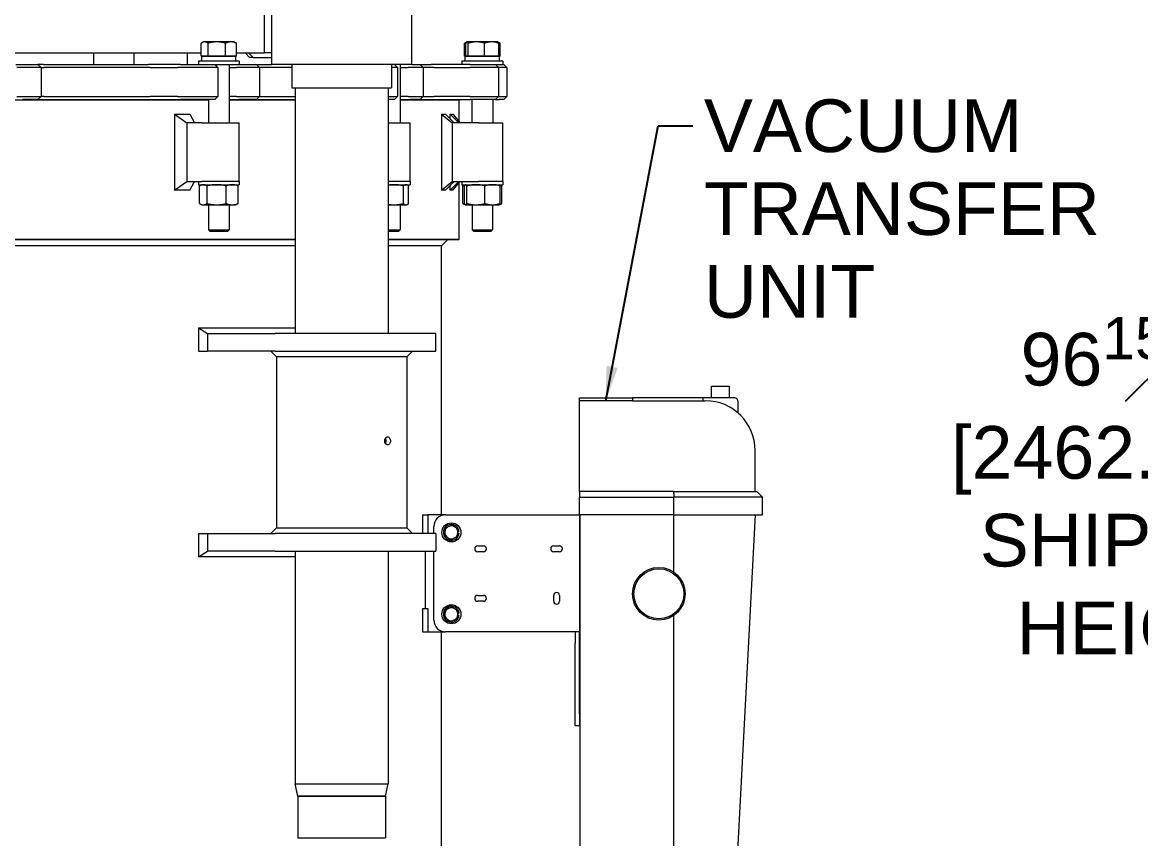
# Model space of a CAD drawing. Header units: inches. Extents: x 19 to 503, y 7 to 322.
# Drawn here: x 377.46 to 425.27, y 99.31 to 134.2 of the extents above; entities that cross this region are included whole.
import ezdxf

# ---------------------------------------------------------------- set-up
doc = ezdxf.new("R2010")
doc.units = ezdxf.units.IN
doc.header["$LTSCALE"] = 15
doc.header["$MEASUREMENT"] = 0
for name, color, linetype, lineweight in [('Dimension (ANSI)', 7, 'Continuous', 25), ('Symbol (ANSI)', 7, 'Continuous', 25), ('Visible (ANSI)', 7, 'Continuous', 50)]:
    doc.layers.add(name, color=color, linetype=linetype, lineweight=lineweight)
doc.styles.add('MEMCOR Medium', font='arial.ttf')
doc.dimstyles.new('Default (ANSI)', dxfattribs={"dimscale": 15, "dimtxt": 0.15, "dimasz": 0.098425, "dimexe": 0.125, "dimexo": 0.0625, "dimgap": 0.031496, "dimtad": 0, "dimtih": 1, "dimtoh": 1, "dimdec": 4, "dimrnd": 1e-08, "dimzin": 3, "dimdsep": 46, "dimlunit": 5, "dimtxsty": 'MEMCOR Medium', "dimcen": 0.09, "dimdle": 0.393701, "dimclrd": 256, "dimclre": 256, "dimclrt": 256, "dimadec": 0, "dimazin": 1, "dimtfac": 0.8, "dimtofl": 0, "dimtmove": 0, "dimatfit": 3, "dimfxl": 1, "dimfrac": 1, "dimtolj": 1, "dimtzin": 4, "dimlwd": -1, "dimlwe": -1, "dimarcsym": 0})
doc.dimstyles.new('Default (ANSI)$7', dxfattribs={"dimscale": 15, "dimtxt": 0.15, "dimasz": 0.098425, "dimexe": 0.125, "dimexo": 0.0625, "dimgap": 0.031496, "dimtad": 0, "dimtih": 1, "dimtoh": 1, "dimdec": 4, "dimrnd": 1e-08, "dimzin": 3, "dimdsep": 46, "dimlunit": 5, "dimtxsty": 'MEMCOR Medium', "dimcen": 0.09, "dimdle": 0.393701, "dimclrd": 256, "dimclre": 256, "dimclrt": 256, "dimadec": 0, "dimazin": 1, "dimtfac": 0.8, "dimtofl": 0, "dimtmove": 0, "dimatfit": 3, "dimfxl": 1, "dimfrac": 1, "dimtolj": 1, "dimtzin": 4, "dimlwd": -1, "dimlwe": -1, "dimarcsym": 0})

# ---------------------------------------------------------------- blocks, each defined once
blk = doc.blocks.new('*D24')
at = {"layer": 'Defpoints', "color": 0, "transparency": 16777216}
for p in [(371.709, 141.416), (425.908, 141.416), (393.854, 44.463)]:
    blk.add_point(p, dxfattribs=at)
at = {"layer": 'Dimension (ANSI)', "transparency": 16777216}
for p, q in [((372.646, 141.416), (427.783, 141.416)), ((425.908, 139.94), (425.908, 125.155)), ((425.908, 45.94), (425.908, 109.677)), ((394.792, 44.463), (427.783, 44.463))]:
    blk.add_line(p, q, dxfattribs=at)
for points in [[(425.662, 139.94), (426.154, 139.94), (425.908, 141.416)], [(425.662, 45.94), (426.154, 45.94), (425.908, 44.463)]]:
    blk.add_solid(points, dxfattribs=at)
at = {"layer": 'Dimension (ANSI)', "transparency": 16777216, "char_height": 2.25, "attachment_point": 2, "style": 'MEMCOR Medium'}
for s, insert in [('\\A1; \\fArial|b0|i0;96{\\H0.8x;\\S15#16;} in', (425.908, 121.603)), ('\\A1;[2462.6 mm]{\\P\\fArial|b0|i0;SHIPPING\\P\\fArial|b0|i0;HEIGHT}', (425.908, 116.944))]:
    blk.add_mtext(s, dxfattribs=dict(at, insert=insert))

msp = doc.modelspace()

# ---------------------------------------------------------------- linework, layer by layer
at = {"layer": 'Visible (ANSI)', "linetype": 'Continuous', "lineweight": 18}
for p, q in [((388.10942, 137.40094), (388.10942, 132.40094)), ((394.10942, 132.40094), (394.10942, 137.40094)), ((387.81222, 132.90094), (387.81222, 136.58844)), ((385.10615, 132.76057), (385.10615, 133.30598)), ((385.20115, 133.36457), (385.1471, 133.33336)), ((385.25109, 133.36457), (385.20115, 133.36457)), ((385.77153, 133.36457), (385.25109, 133.36457)), ((385.39603, 132.76057), (385.39603, 133.30598)), ((386.37759, 133.36457), (385.77153, 133.36457)), ((386.14703, 132.76057), (386.14703, 133.30598)), ((386.51315, 133.36457), (386.37759, 133.36457)), ((386.51315, 133.36457), (386.5672, 133.33336)), ((386.60816, 132.76057), (386.60816, 133.30598)), ((396.46421, 133.3613), (396.36839, 133.30598)), ((396.36839, 132.76057), (396.36839, 133.30598)), ((396.42605, 132.76057), (396.42605, 133.30598)), ((396.46987, 133.36457), (396.46421, 133.3613)), ((396.47548, 133.36457), (396.46987, 133.36457)), ((396.87483, 133.36457), (396.47548, 133.36457)), ((396.52492, 132.76057), (396.52492, 133.30598)), ((397.52522, 133.36457), (396.87483, 133.36457)), ((397.22474, 132.76057), (397.22474, 133.30598)), ((397.78187, 133.36457), (397.52522, 133.36457)), ((397.78187, 133.36457), (397.78753, 133.3613)), ((397.78753, 133.3613), (397.88335, 133.30598)), ((397.82569, 132.76057), (397.82569, 133.30598)), ((397.88335, 132.76057), (397.88335, 133.30598)), ((376.96, 132.90094), (385.10615, 132.90094)), ((380.49814, 132.90094), (380.49814, 132.40094)), ((382.22221, 132.90094), (382.22221, 132.40094)), ((384.51254, 132.40094), (384.51254, 132.90094)), ((386.73215, 132.54156), (384.98215, 132.54156)), ((384.98215, 132.54156), (384.98215, 132.40094)), ((385.25109, 132.76057), (385.10615, 132.76057)), ((385.12765, 132.76056), (386.58665, 132.76056)), ((385.12765, 132.54156), (385.12765, 132.76056)), ((385.20115, 132.76057), (385.20115, 132.76056)), ((385.39603, 132.76057), (385.25109, 132.76057)), ((385.77153, 132.76057), (385.39603, 132.76057)), ((386.14703, 132.76057), (385.77153, 132.76057)), ((386.37759, 132.76057), (386.14703, 132.76057)), ((386.60816, 132.76057), (386.37759, 132.76057)), ((386.51315, 132.76057), (386.51315, 132.76056)), ((386.58665, 132.54156), (386.58665, 132.76056)), ((386.60816, 132.90094), (387.81222, 132.90094)), ((386.73215, 132.54156), (386.73215, 132.40094)), ((387.16817, 132.70094), (386.97796, 132.90094)), ((387.13247, 132.90094), (387.32268, 132.70094)), ((387.32268, 132.70094), (387.16817, 132.70094)), ((387.32268, 132.70094), (388.10942, 132.70094)), ((388.10942, 132.90094), (387.81222, 132.90094)), ((398.00087, 132.54156), (396.25087, 132.54156)), ((396.25087, 132.54156), (396.25087, 132.40094)), ((396.42605, 132.76057), (396.36839, 132.76057)), ((396.39637, 132.76056), (397.85537, 132.76056)), ((396.39637, 132.54156), (396.39637, 132.76056)), ((396.47548, 132.76057), (396.42605, 132.76057)), ((396.46987, 132.76057), (396.46987, 132.76056)), ((396.52492, 132.76057), (396.47548, 132.76057)), ((396.87483, 132.76057), (396.52492, 132.76057)), ((397.22474, 132.76057), (396.87483, 132.76057)), ((397.52522, 132.76057), (397.22474, 132.76057)), ((397.82569, 132.76057), (397.52522, 132.76057)), ((397.78187, 132.76057), (397.78187, 132.76056)), ((397.88335, 132.76057), (397.82569, 132.76057)), ((397.85537, 132.54156), (397.85537, 132.76056)), ((398.00087, 132.54156), (398.00087, 132.40094)), ((377.18396, 132.40094), (377.45647, 132.40094)), ((377.48665, 132.27094), (377.21284, 132.27094)), ((377.45647, 132.40094), (378.1245, 132.40094)), ((378.2545, 132.27094), (377.48665, 132.27094)), ((378.35377, 132.40094), (378.1245, 132.40094)), ((378.1245, 132.40094), (378.2545, 132.27094)), ((378.2545, 132.27094), (378.39151, 132.27094)), ((378.2545, 132.27094), (378.2545, 131.03094)), ((378.35377, 132.40094), (382.85701, 132.40094)), ((382.91829, 132.27094), (378.39151, 132.27094)), ((383.67781, 132.40094), (382.85701, 132.40094)), ((382.91829, 132.27094), (383.56972, 132.27094)), ((383.56972, 132.27094), (384.10799, 132.27094)), ((384.21608, 132.40094), (383.67781, 132.40094)), ((385.4631, 132.27094), (384.10799, 132.27094)), ((384.21608, 132.40094), (385.39502, 132.40094)), ((385.39502, 132.40094), (385.63267, 132.40094)), ((385.70187, 132.27094), (385.4631, 132.27094)), ((385.63267, 132.40094), (385.68878, 132.40094)), ((385.68878, 132.40094), (385.81878, 132.27094)), ((385.68878, 132.40094), (386.71835, 132.40094)), ((385.81878, 132.27094), (385.70187, 132.27094)), ((385.81878, 132.27094), (385.81878, 131.03094)), ((386.30465, 132.40094), (386.30465, 129.90094)), ((386.30465, 132.27094), (386.60812, 132.27094)), ((386.96058, 132.27094), (386.60812, 132.27094)), ((386.71835, 132.40094), (386.88539, 132.40094)), ((386.88539, 132.40094), (387.11284, 132.40094)), ((387.18911, 132.27094), (386.96058, 132.27094)), ((387.11284, 132.40094), (387.4724, 132.40094)), ((387.6024, 132.27094), (387.18911, 132.27094)), ((387.4724, 132.40094), (388.10942, 132.40094)), ((387.4724, 132.40094), (387.6024, 132.27094)), ((388.98442, 132.27094), (387.6024, 132.27094)), ((387.6024, 132.27094), (387.6024, 131.03094)), ((388.86942, 132.40094), (388.10942, 132.40094)), ((393.34942, 132.40094), (388.86942, 132.40094)), ((388.98442, 132.40094), (388.98442, 131.40094)), ((393.23442, 132.40094), (393.23442, 131.40094)), ((393.29401, 132.27094), (393.23442, 132.27094)), ((393.4578, 132.27094), (393.29401, 132.27094)), ((394.10942, 132.40094), (393.34942, 132.40094)), ((393.37386, 132.40094), (393.50386, 132.27094)), ((393.50386, 132.27094), (393.4578, 132.27094)), ((393.50386, 132.27094), (393.50386, 131.03094)), ((393.61632, 132.40094), (393.61632, 129.90094)), ((393.61632, 132.27094), (393.94832, 132.27094)), ((394.29884, 132.27094), (393.94832, 132.27094)), ((394.10942, 132.40094), (394.1888, 132.40094)), ((394.1888, 132.40094), (394.33655, 132.40094)), ((394.4473, 132.27094), (394.29884, 132.27094)), ((394.33655, 132.40094), (394.46536, 132.40094)), ((394.59536, 132.27094), (394.4473, 132.27094)), ((394.46536, 132.40094), (394.93281, 132.40094)), ((394.46536, 132.40094), (394.59536, 132.27094)), ((395.05721, 132.27094), (394.59536, 132.27094)), ((394.59536, 132.27094), (394.59536, 131.03094)), ((395.65858, 132.40094), (394.93281, 132.40094)), ((395.05721, 132.27094), (395.63322, 132.27094)), ((395.63322, 132.27094), (396.58348, 132.27094)), ((396.60884, 132.40094), (395.65858, 132.40094)), ((397.75125, 132.27094), (396.58348, 132.27094)), ((396.60884, 132.40094), (397.6248, 132.40094)), ((397.6248, 132.40094), (397.68837, 132.40094)), ((397.68837, 132.40094), (397.69136, 132.40094)), ((397.69136, 132.40094), (397.82136, 132.27094)), ((397.69136, 132.40094), (398.00087, 132.40094)), ((397.81512, 132.27094), (397.75125, 132.27094)), ((397.82136, 132.27094), (397.81512, 132.27094)), ((398.11045, 132.27094), (397.82136, 132.27094)), ((397.82136, 132.27094), (397.82136, 131.03094)), ((398.00087, 132.40094), (398.02786, 132.40094)), ((398.02786, 132.40094), (398.03875, 132.40094)), ((398.03875, 132.40094), (398.16875, 132.27094)), ((398.15623, 132.27094), (398.11045, 132.27094)), ((398.16875, 132.27094), (398.15623, 132.27094)), ((398.16875, 132.27094), (398.16875, 131.03094)), ((377.21284, 131.03094), (377.48665, 131.03094)), ((377.48665, 131.03094), (378.2545, 131.03094)), ((378.1245, 130.90094), (378.2545, 131.03094)), ((378.39151, 131.03094), (378.2545, 131.03094)), ((378.39151, 131.03094), (382.91829, 131.03094)), ((383.56972, 131.03094), (382.91829, 131.03094)), ((384.10799, 131.03094), (383.56972, 131.03094)), ((384.10799, 131.03094), (385.4631, 131.03094)), ((385.4631, 131.03094), (385.70187, 131.03094)), ((385.68878, 130.90094), (385.81878, 131.03094)), ((385.70187, 131.03094), (385.81878, 131.03094)), ((386.60812, 131.03094), (386.30465, 131.03094)), ((386.60812, 131.03094), (386.96058, 131.03094)), ((386.96058, 131.03094), (387.18911, 131.03094)), ((387.18911, 131.03094), (387.6024, 131.03094)), ((387.4724, 130.90094), (387.6024, 131.03094)), ((387.6024, 131.03094), (389.12442, 131.03094)), ((388.98442, 131.40094), (393.23442, 131.40094)), ((389.12442, 131.40094), (389.12442, 120.90094)), ((393.09442, 131.40094), (393.09442, 120.90094)), ((393.09442, 131.03094), (393.29401, 131.03094)), ((393.29401, 131.03094), (393.4578, 131.03094)), ((393.37386, 130.90094), (393.50386, 131.03094)), ((393.4578, 131.03094), (393.50386, 131.03094)), ((393.94832, 131.03094), (393.61632, 131.03094)), ((393.94832, 131.03094), (394.29884, 131.03094)), ((394.29884, 131.03094), (394.4473, 131.03094)), ((394.4473, 131.03094), (394.59536, 131.03094)), ((394.46536, 130.90094), (394.59536, 131.03094)), ((394.59536, 131.03094), (395.05721, 131.03094)), ((395.63322, 131.03094), (395.05721, 131.03094)), ((396.58348, 131.03094), (395.63322, 131.03094)), ((396.58348, 131.03094), (397.75125, 131.03094)), ((397.69136, 130.90094), (397.82136, 131.03094)), ((397.75125, 131.03094), (397.81512, 131.03094)), ((397.81512, 131.03094), (397.82136, 131.03094)), ((397.82136, 131.03094), (398.11045, 131.03094)), ((398.03875, 130.90094), (398.16875, 131.03094)), ((398.11045, 131.03094), (398.15623, 131.03094)), ((398.15623, 131.03094), (398.16875, 131.03094)), ((385.40965, 130.86969), (376.7515, 130.86969)), ((378.1245, 130.90094), (377.45647, 130.90094)), ((378.1245, 130.90094), (383.20026, 130.90094)), ((383.20026, 130.90094), (383.67781, 130.90094)), ((383.67781, 130.90094), (384.21608, 130.90094)), ((385.39502, 130.90094), (384.21608, 130.90094)), ((385.63267, 130.90094), (385.39502, 130.90094)), ((385.40965, 130.90094), (385.40965, 129.90094)), ((385.68878, 130.90094), (385.63267, 130.90094)), ((386.30465, 130.90094), (386.71621, 130.90094)), ((389.12442, 130.86969), (386.30465, 130.86969)), ((386.88539, 130.90094), (386.71621, 130.90094)), ((387.11284, 130.90094), (386.88539, 130.90094)), ((387.4724, 130.90094), (387.11284, 130.90094)), ((387.4724, 130.90094), (389.12442, 130.90094)), ((393.18874, 130.90094), (393.09442, 130.90094)), ((393.35175, 130.90094), (393.18874, 130.90094)), ((393.37386, 130.90094), (393.35175, 130.90094)), ((393.61632, 130.90094), (394.02055, 130.90094)), ((396.13509, 130.86969), (393.61632, 130.86969)), ((394.1888, 130.90094), (394.02055, 130.90094)), ((394.33655, 130.90094), (394.1888, 130.90094)), ((394.46536, 130.90094), (394.33655, 130.90094)), ((394.46536, 130.90094), (395.12413, 130.90094)), ((395.12413, 130.90094), (395.65858, 130.90094)), ((395.65858, 130.90094), (396.60884, 130.90094)), ((396.10384, 130.90094), (396.13509, 130.86969)), ((396.13509, 129.95309), (396.13509, 130.86969)), ((397.6248, 130.90094), (396.60884, 130.90094)), ((396.67837, 130.90094), (396.67837, 129.90094)), ((397.57337, 130.90094), (397.57337, 129.90094)), ((397.68837, 130.90094), (397.6248, 130.90094)), ((397.69136, 130.90094), (397.68837, 130.90094)), ((397.69136, 130.90094), (397.84059, 130.90094)), ((397.9823, 130.90094), (397.84059, 130.90094)), ((398.02786, 130.90094), (397.9823, 130.90094)), ((398.03875, 130.90094), (398.02786, 130.90094)), ((383.96722, 130.27579), (383.96722, 127.02609)), ((383.96722, 130.27579), (384.61151, 130.27579)), ((383.96722, 130.27579), (384.49615, 129.90094)), ((384.61151, 130.27579), (384.8136, 129.90094)), ((395.3802, 130.27579), (395.3802, 127.02609)), ((395.3802, 130.27579), (395.55383, 130.27579)), ((395.3802, 130.27579), (395.83686, 129.90094)), ((395.55383, 130.27579), (395.91999, 129.90094)), ((395.74604, 130.27579), (396.11508, 129.90094)), ((395.74604, 130.07902), (395.74604, 130.27579)), ((395.74604, 130.27579), (395.86787, 130.27579)), ((395.86787, 130.27579), (396.17827, 129.90094)), ((385.12962, 129.90094), (384.49615, 129.90094)), ((384.49615, 129.90094), (384.49615, 127.40094)), ((385.12962, 129.90094), (386.73215, 129.90094)), ((386.73215, 127.40094), (386.73215, 129.90094)), ((393.09442, 129.90094), (394.04382, 129.90094)), ((394.04382, 127.40094), (394.04382, 129.90094)), ((396.95517, 129.90094), (395.83686, 129.90094)), ((395.83686, 129.90094), (395.83686, 127.40094)), ((396.95517, 129.90094), (398.00087, 129.90094)), ((398.00087, 127.40094), (398.00087, 129.90094)), ((383.96722, 127.02609), (384.49615, 127.40094)), ((384.49615, 127.40094), (385.12962, 127.40094)), ((384.61151, 127.02609), (384.8136, 127.40094)), ((384.98215, 127.40094), (384.98215, 127.26031)), ((384.98215, 127.26031), (386.73215, 127.26031)), ((385.03403, 126.45318), (385.03403, 127.20845)), ((385.13815, 127.26031), (385.07891, 127.23269)), ((386.73215, 127.40094), (385.12962, 127.40094)), ((386.73215, 127.40094), (385.12962, 127.40094)), ((385.35174, 126.45318), (385.35174, 127.20845)), ((386.17487, 126.45318), (386.17487, 127.20845)), ((386.57615, 127.26031), (386.63539, 127.23269)), ((386.68028, 126.45318), (386.68028, 127.20845)), ((386.73215, 127.40094), (386.73215, 127.26031)), ((394.04382, 127.40094), (393.09442, 127.40094)), ((394.04382, 127.40094), (393.09442, 127.40094)), ((393.09442, 127.26031), (394.04382, 127.26031)), ((393.75588, 126.45318), (393.75588, 127.20845)), ((393.88782, 127.26031), (393.91319, 127.24849)), ((393.97076, 126.45318), (393.97076, 127.20845)), ((394.04382, 127.40094), (394.04382, 127.26031)), ((395.3802, 127.02609), (395.83686, 127.40094)), ((395.55383, 127.02609), (395.91999, 127.40094)), ((395.74604, 127.02609), (396.11508, 127.40094)), ((395.74604, 127.02609), (395.74604, 127.22286)), ((395.83686, 127.40094), (396.95517, 127.40094)), ((395.86787, 127.02609), (396.17827, 127.40094)), ((396.13509, 124.93219), (396.13509, 127.34879)), ((396.25087, 127.40094), (396.25087, 127.26031)), ((396.25087, 127.26031), (398.00087, 127.26031)), ((396.40067, 127.25742), (396.29564, 127.20845)), ((396.29564, 126.45318), (396.29564, 127.20845)), ((396.35884, 126.45318), (396.35884, 127.20845)), ((396.40687, 127.26031), (396.40067, 127.25742)), ((396.46721, 126.45318), (396.46721, 127.20845)), ((398.00087, 127.40094), (396.95517, 127.40094)), ((398.00087, 127.40094), (396.95517, 127.40094)), ((397.23424, 126.45318), (397.23424, 127.20845)), ((397.84487, 127.26031), (397.85108, 127.25742)), ((397.85108, 127.25742), (397.9561, 127.20845)), ((397.8929, 126.45318), (397.8929, 127.20845)), ((397.9561, 126.45318), (397.9561, 127.20845)), ((398.00087, 127.40094), (398.00087, 127.26031)), ((384.61151, 127.02609), (383.96722, 127.02609)), ((395.55383, 127.02609), (395.3802, 127.02609)), ((395.86787, 127.02609), (395.74604, 127.02609)), ((385.13815, 126.40131), (385.07891, 126.42894)), ((385.13815, 126.40131), (385.19288, 126.40131)), ((385.19288, 126.40131), (385.7633, 126.40131)), ((385.41965, 126.40131), (385.41965, 125.32668)), ((385.7633, 126.40131), (386.42757, 126.40131)), ((386.29465, 126.40131), (386.29465, 125.32668)), ((386.42757, 126.40131), (386.57615, 126.40131)), ((386.57615, 126.40131), (386.63539, 126.42894)), ((393.09442, 126.40131), (393.35491, 126.40131)), ((393.35491, 126.40131), (393.86332, 126.40131)), ((393.60632, 126.40131), (393.60632, 125.32668)), ((393.86332, 126.40131), (393.88782, 126.40131)), ((393.88782, 126.40131), (393.91319, 126.41314)), ((396.40067, 126.40421), (396.29564, 126.45318)), ((396.40687, 126.40131), (396.40067, 126.40421)), ((396.40687, 126.40131), (396.41302, 126.40131)), ((396.41302, 126.40131), (396.85072, 126.40131)), ((396.68837, 126.40131), (396.68837, 125.32668)), ((396.85072, 126.40131), (397.56357, 126.40131)), ((397.56337, 126.40131), (397.56337, 125.32668)), ((397.56357, 126.40131), (397.84487, 126.40131)), ((397.84487, 126.40131), (397.85108, 126.40421)), ((397.85108, 126.40421), (397.9561, 126.45318)), ((385.41965, 125.32668), (386.29465, 125.32668)), ((385.48781, 125.26056), (385.41965, 125.32668)), ((386.22649, 125.26056), (386.29465, 125.32668)), ((393.09442, 125.32668), (393.60632, 125.32668)), ((393.53816, 125.26056), (393.60632, 125.32668)), ((396.68837, 125.32668), (397.56337, 125.32668)), ((396.75653, 125.26056), (396.68837, 125.32668)), ((397.49521, 125.26056), (397.56337, 125.32668)), ((346.13265, 124.93219), (389.12442, 124.93219)), ((389.12442, 124.90094), (346.16393, 124.90094)), ((386.22649, 125.26056), (385.48781, 125.26056)), ((393.53816, 125.26056), (393.09442, 125.26056)), ((393.09442, 124.93219), (396.13509, 124.93219)), ((396.10384, 124.90094), (393.09442, 124.90094)), ((395.38357, 124.65094), (395.63357, 124.90094)), ((396.10384, 124.90094), (396.13509, 124.93219)), ((397.49521, 125.26056), (396.75653, 125.26056)), ((389.12442, 124.65094), (371.13387, 124.65094)), ((395.38357, 124.65094), (393.09442, 124.65094)), ((395.38357, 113.15094), (395.38357, 124.65094)), ((384.98651, 121.1496), (384.98651, 120.15094)), ((384.98651, 121.1496), (389.12442, 121.1496)), ((384.98651, 121.1496), (385.37126, 120.90094)), ((385.37126, 120.90094), (388.25978, 120.90094)), ((385.37126, 120.90094), (385.37126, 120.15094)), ((395.13942, 120.90094), (388.25978, 120.90094)), ((395.13942, 120.15094), (395.13942, 120.90094)), ((384.98651, 120.15094), (385.37126, 120.15094)), ((388.25978, 120.15094), (385.37126, 120.15094)), ((388.32792, 119.90094), (388.07792, 120.15094)), ((388.25978, 120.15094), (395.13942, 120.15094)), ((393.89092, 119.90094), (394.14092, 120.15094)), ((388.32792, 119.90094), (388.32792, 112.60094)), ((393.89092, 119.90094), (388.32792, 119.90094)), ((393.89092, 119.90094), (393.89092, 112.60094)), ((406.92312, 118.15094), (406.92312, 118.65094)), ((406.92312, 118.65094), (407.67312, 118.65094)), ((407.67312, 118.65094), (407.67312, 118.15094)), ((401.28448, 118.15094), (403.54292, 118.15094)), ((401.28448, 118.02594), (401.28448, 118.15094)), ((406.54812, 118.15094), (403.54292, 118.15094)), ((403.54292, 118.15094), (403.54292, 118.02326)), ((406.54812, 118.15094), (406.54812, 118.02207)), ((407.92312, 118.15094), (406.54812, 118.15094)), ((401.28448, 115.90094), (401.28448, 118.02594)), ((402.39928, 118.02594), (401.28448, 118.02594)), ((406.54812, 118.02594), (406.66075, 118.02594)), ((408.04812, 118.02594), (408.04812, 117.51055)), ((401.28448, 114.15094), (401.28448, 115.90094)), ((408.78575, 114.15094), (408.78575, 115.90094)), ((401.28448, 114.15094), (401.28448, 113.90094)), ((405.30089, 114.15094), (401.28448, 114.15094)), ((401.28448, 113.15094), (401.28448, 113.90094)), ((401.28448, 113.90094), (405.31288, 113.90094)), ((405.30089, 114.15094), (408.85715, 114.15094)), ((405.31288, 113.15094), (405.31288, 113.90094)), ((409.10715, 113.90094), (405.31288, 113.90094)), ((408.85715, 114.15094), (409.10715, 113.90094)), ((409.10715, 113.15094), (409.10715, 113.90094)), ((394.56528, 113.15094), (394.80038, 113.15094)), ((394.56528, 113.15094), (394.56528, 112.35094)), ((395.55104, 113.15094), (394.80038, 113.15094)), ((394.80038, 113.15094), (394.80038, 112.35094)), ((395.55104, 113.15094), (400.90948, 113.15094)), ((400.90948, 113.15094), (401.28448, 113.15094)), ((401.28448, 113.15094), (401.28448, 108.15094)), ((405.31288, 113.15094), (401.28448, 113.15094)), ((401.29812, 113.15094), (401.29812, 94.65094)), ((405.29812, 113.15094), (405.29812, 110.71135)), ((405.31288, 113.15094), (409.10715, 113.15094)), ((408.79812, 113.15094), (407.82305, 94.62466)), ((388.32792, 112.60094), (388.07792, 112.35094)), ((388.32792, 112.60094), (393.89092, 112.60094)), ((393.89092, 112.60094), (394.14092, 112.35094)), ((395.05104, 112.35094), (395.05104, 112.65094)), ((396.13778, 112.44794), (396.08684, 112.44794)), ((384.98651, 112.35094), (385.37126, 112.35094)), ((384.98651, 112.35094), (384.98651, 111.35228)), ((385.37126, 112.35094), (388.25978, 112.35094)), ((385.37126, 112.35094), (385.37126, 111.60094)), ((395.13942, 112.35094), (388.25978, 112.35094)), ((395.13942, 112.35094), (395.13942, 111.60094)), ((396.07913, 112.35394), (396.13778, 112.35394)), ((384.98651, 111.35228), (385.37126, 111.60094)), ((388.25978, 111.60094), (385.37126, 111.60094)), ((388.25978, 111.60094), (395.13942, 111.60094)), ((389.12442, 111.60094), (389.12442, 101.65094)), ((393.09442, 111.60094), (393.09442, 101.65094)), ((394.67604, 111.60094), (394.67604, 109.15094)), ((395.05104, 108.65094), (395.05104, 111.60094)), ((396.92604, 111.82594), (397.17604, 111.82594)), ((397.17604, 111.57594), (396.92604, 111.57594)), ((400.17604, 111.82594), (400.42604, 111.82594)), ((400.42604, 111.57594), (400.17604, 111.57594)), ((389.12442, 111.35228), (384.98651, 111.35228)), ((396.92604, 109.70594), (397.17604, 109.70594)), ((400.17604, 109.45594), (400.17604, 109.70594)), ((400.42604, 109.70594), (400.42604, 109.45594)), ((394.56528, 109.15094), (394.80038, 109.15094)), ((394.56528, 109.15094), (394.56528, 108.15094)), ((394.80038, 109.15094), (394.80038, 108.15094)), ((397.17604, 109.45594), (396.92604, 109.45594)), ((396.07913, 108.85394), (396.13778, 108.85394)), ((396.13778, 108.94794), (396.08684, 108.94794)), ((405.29812, 108.84053), (405.29812, 94.63126)), ((394.56528, 108.15094), (394.80038, 108.15094)), ((394.80038, 108.15094), (395.55104, 108.15094)), ((395.38357, 90.15094), (395.38357, 108.15094)), ((400.90948, 108.15094), (395.55104, 108.15094)), ((401.28448, 108.15094), (400.90948, 108.15094)), ((401.09698, 108.15094), (401.09698, 107.65094)), ((401.28448, 107.65094), (401.28448, 108.15094)), ((401.09698, 104.65094), (401.09698, 107.65094)), ((401.28448, 104.65094), (401.28448, 107.65094)), ((401.09698, 104.15094), (401.09698, 104.65094)), ((401.28448, 104.65094), (401.28448, 104.15094)), ((401.09698, 104.15094), (401.28448, 104.15094)), ((389.12442, 101.65094), (393.09442, 101.65094)), ((389.12442, 101.65094), (393.09442, 101.65094)), ((389.23442, 101.13094), (389.12442, 101.65094)), ((392.98442, 101.13094), (393.09442, 101.65094)), ((389.23442, 101.13094), (392.98442, 101.13094)), ((389.23442, 101.13094), (389.23442, 99.34094)), ((392.98442, 101.13094), (389.23442, 101.13094)), ((392.98442, 101.13094), (392.98442, 99.34094)), ((389.23442, 99.34094), (392.98442, 99.34094))]:
    msp.add_line(p, q, dxfattribs=at)
for centre, radius in [((395.80104, 112.40094), 0.406), ((404.67312, 109.77594), 1.125), ((404.67312, 109.77594), 1.06949), ((395.80104, 108.90094), 0.406)]:
    msp.add_circle(centre, radius, dxfattribs=at)
for centre, radius, start, end in [((407.92312, 118.02594), 0.125, 0, 90), ((406.66075, 115.90094), 2.125, 0, 90), ((395.55104, 112.65094), 0.5, 90, 180), ((395.80104, 112.40094), 0.34, 7.945743, 352.054257), ((395.80104, 112.40094), 0.281, 175.308642, 235.308642), ((395.80104, 112.40094), 0.281, 115.308642, 175.308642), ((395.80104, 112.40094), 0.281, 55.308642, 115.308642), ((395.80104, 112.40094), 0.281, 295.308642, 355.308642), ((395.80104, 112.40094), 0.281, 355.308642, 55.308642), ((395.80104, 112.40094), 0.281, 235.308642, 295.308642), ((396.92604, 111.70094), 0.125, 90, 270), ((397.17604, 111.70094), 0.125, 270, 90), ((400.17604, 111.70094), 0.125, 90, 270), ((400.42604, 111.70094), 0.125, 270, 90), ((396.92604, 109.58094), 0.125, 90, 270), ((397.17604, 109.58094), 0.125, 270, 90), ((400.30104, 109.70594), 0.125, 0, 180), ((395.80104, 108.90094), 0.34, 7.945743, 352.054257), ((395.80104, 108.90094), 0.281, 115.308642, 175.308642), ((395.80104, 108.90094), 0.281, 55.308642, 115.308642), ((395.80104, 108.90094), 0.281, 355.308642, 55.308642), ((400.30104, 109.45594), 0.125, 180, 0), ((395.55104, 108.65094), 0.5, 180, 270), ((395.80104, 108.90094), 0.281, 175.308642, 235.308642), ((395.80104, 108.90094), 0.281, 235.308642, 295.308642), ((395.80104, 108.90094), 0.281, 295.308642, 355.308642)]:
    msp.add_arc(centre, radius, start, end, dxfattribs=at)
msp.add_ellipse((402.39928, 115.90094), major_axis=(22.76606, 0), ratio=0.09334071, start_param=1.52054065, end_param=1.57079633, dxfattribs=at)
for points, weights in [([(385.25109, 133.36457), (385.18382, 133.36457), (385.10615, 133.30598)], [1, 1.0379548493, 1]), ([(385.39603, 133.30598), (385.31835, 133.36457), (385.25109, 133.36457)], [1, 1.0379548493, 1]), ([(385.77153, 133.36457), (385.59726, 133.36457), (385.39603, 133.30598)], [1, 1.0379548493, 1]), ([(386.14703, 133.30598), (385.9458, 133.36457), (385.77153, 133.36457)], [1, 1.0379548493, 1]), ([(386.37759, 133.36457), (386.27059, 133.36457), (386.14703, 133.30598)], [1, 1.0379548493, 1]), ([(386.60816, 133.30598), (386.4846, 133.36457), (386.37759, 133.36457)], [1, 1.0379548493, 1]), ([(386.5672, 133.33336), (386.58702, 133.32192), (386.60816, 133.30598)], [1.01477953359, 1.01005189042, 1]), ([(396.44642, 133.34334), (396.40914, 133.32951), (396.36839, 133.30598)], [1.01810318657, 1.01490424563, 1]), ([(396.47548, 133.36457), (396.45254, 133.36457), (396.42605, 133.30598)], [1, 1.0379548493, 1]), ([(396.52492, 133.30598), (396.49843, 133.36457), (396.47548, 133.36457)], [1, 1.0379548493, 1]), ([(396.87483, 133.36457), (396.71244, 133.36457), (396.52492, 133.30598)], [1, 1.0379548493, 1]), ([(397.22474, 133.30598), (397.03723, 133.36457), (396.87483, 133.36457)], [1, 1.0379548493, 1]), ([(397.52522, 133.36457), (397.38577, 133.36457), (397.22474, 133.30598)], [1, 1.0379548493, 1]), ([(397.82569, 133.30598), (397.66467, 133.36457), (397.52522, 133.36457)], [1, 1.0379548493, 1]), ([(397.78753, 133.3613), (397.80532, 133.35103), (397.82569, 133.30598)], [1.01375847525, 1.02892942038, 1]), ([(397.88335, 133.30598), (397.8426, 133.32951), (397.80532, 133.34334)], [1, 1.01490424563, 1.01810318657]), ([(385.19288, 127.26031), (385.11916, 127.26031), (385.03403, 127.20845)], [1, 1.0379548493, 1]), ([(385.35174, 127.20845), (385.26661, 127.26031), (385.19288, 127.26031)], [1, 1.0379548493, 1]), ([(385.7633, 127.26031), (385.5723, 127.26031), (385.35174, 127.20845)], [1, 1.0379548493, 1]), ([(386.17487, 127.20845), (385.95431, 127.26031), (385.7633, 127.26031)], [1, 1.0379548493, 1]), ([(386.42757, 127.26031), (386.31029, 127.26031), (386.17487, 127.20845)], [1, 1.0379548493, 1]), ([(386.68028, 127.20845), (386.54486, 127.26031), (386.42757, 127.26031)], [1, 1.0379548493, 1]), ([(386.63539, 127.23269), (386.65711, 127.22256), (386.68028, 127.20845)], [1.01477953359, 1.01005189042, 1]), ([(393.35491, 127.26031), (393.22895, 127.26031), (393.09442, 127.23751)], [1, 1.02537966499, 1.01681755933]), ([(393.75588, 127.20845), (393.54101, 127.26031), (393.35491, 127.26031)], [1, 1.0379548493, 1]), ([(393.86332, 127.26031), (393.81346, 127.26031), (393.75588, 127.20845)], [1, 1.0379548493, 1]), ([(393.97076, 127.20845), (393.91319, 127.26031), (393.86332, 127.26031)], [1, 1.0379548493, 1]), ([(396.38117, 127.24152), (396.34031, 127.22928), (396.29564, 127.20845)], [1.01810318657, 1.01490424563, 1]), ([(396.41302, 127.26031), (396.38788, 127.26031), (396.35884, 127.20845)], [1, 1.0379548493, 1]), ([(396.46721, 127.20845), (396.43817, 127.26031), (396.41302, 127.26031)], [1, 1.0379548493, 1]), ([(396.85072, 127.26031), (396.67273, 127.26031), (396.46721, 127.20845)], [1, 1.0379548493, 1]), ([(397.23424, 127.20845), (397.02871, 127.26031), (396.85072, 127.26031)], [1, 1.0379548493, 1]), ([(397.56357, 127.26031), (397.41073, 127.26031), (397.23424, 127.20845)], [1, 1.0379548493, 1]), ([(397.8929, 127.20845), (397.71641, 127.26031), (397.56357, 127.26031)], [1, 1.0379548493, 1]), ([(397.85108, 127.25742), (397.87058, 127.24833), (397.8929, 127.20845)], [1.01375847525, 1.02892942038, 1]), ([(397.9561, 127.20845), (397.91143, 127.22928), (397.87058, 127.24152)], [1, 1.01490424563, 1.01810318657]), ([(385.03403, 126.45318), (385.11916, 126.40131), (385.19288, 126.40131)], [1, 1.0379548493, 1]), ([(385.19288, 126.40131), (385.26661, 126.40131), (385.35174, 126.45318)], [1, 1.0379548493, 1]), ([(385.35174, 126.45318), (385.5723, 126.40131), (385.7633, 126.40131)], [1, 1.0379548493, 1]), ([(385.7633, 126.40131), (385.95431, 126.40131), (386.17487, 126.45318)], [1, 1.0379548493, 1]), ([(386.17487, 126.45318), (386.31029, 126.40131), (386.42757, 126.40131)], [1, 1.0379548493, 1]), ([(386.42757, 126.40131), (386.54486, 126.40131), (386.68028, 126.45318)], [1, 1.0379548493, 1]), ([(386.68028, 126.45318), (386.65711, 126.43907), (386.63539, 126.42894)], [1, 1.01005189042, 1.01477953359]), ([(393.09442, 126.42412), (393.22895, 126.40131), (393.35491, 126.40131)], [1.01681755933, 1.02537966499, 1]), ([(393.35491, 126.40131), (393.54101, 126.40131), (393.75588, 126.45318)], [1, 1.0379548493, 1]), ([(393.75588, 126.45318), (393.81346, 126.40131), (393.86332, 126.40131)], [1, 1.0379548493, 1]), ([(393.86332, 126.40131), (393.91319, 126.40131), (393.97076, 126.45318)], [1, 1.0379548493, 1]), ([(396.29564, 126.45318), (396.34031, 126.43235), (396.38117, 126.4201)], [1, 1.01490424563, 1.01810318657]), ([(396.35884, 126.45318), (396.38788, 126.40131), (396.41302, 126.40131)], [1, 1.0379548493, 1]), ([(396.41302, 126.40131), (396.43817, 126.40131), (396.46721, 126.45318)], [1, 1.0379548493, 1]), ([(396.46721, 126.45318), (396.67273, 126.40131), (396.85072, 126.40131)], [1, 1.0379548493, 1]), ([(396.85072, 126.40131), (397.02871, 126.40131), (397.23424, 126.45318)], [1, 1.0379548493, 1]), ([(397.23424, 126.45318), (397.41073, 126.40131), (397.56357, 126.40131)], [1, 1.0379548493, 1]), ([(397.56357, 126.40131), (397.71641, 126.40131), (397.8929, 126.45318)], [1, 1.0379548493, 1]), ([(397.8929, 126.45318), (397.87058, 126.4133), (397.85108, 126.40421)], [1, 1.02892942038, 1.01375847525]), ([(397.87058, 126.4201), (397.91143, 126.43235), (397.9561, 126.45318)], [1.01810318657, 1.01490424563, 1]), ([(395.50771, 112.26223), (395.51482, 112.34888), (395.52098, 112.42392)], [1, 1.0379548493, 1]), ([(395.52098, 112.42392), (395.52714, 112.49896), (395.53425, 112.58561)], [1, 1.0379548493, 1]), ([(395.53425, 112.58561), (395.61285, 112.62278), (395.68091, 112.65497)], [1, 1.0379548493, 1]), ([(395.68091, 112.65497), (395.74898, 112.68716), (395.82758, 112.72432)], [1, 1.0379548493, 1]), ([(395.82758, 112.72432), (395.89906, 112.67484), (395.96097, 112.63199)], [1, 1.0379548493, 1]), ([(395.96097, 112.63199), (396.02288, 112.58913), (396.09437, 112.53965)], [1, 1.0379548493, 1]), ([(396.0811, 112.37796), (396.07494, 112.30292), (396.06783, 112.21627)], [1, 1.0379548493, 1]), ([(396.09437, 112.53965), (396.08726, 112.453), (396.0811, 112.37796)], [1, 1.0379548493, 1]), ([(395.64111, 112.16989), (395.5792, 112.21275), (395.50771, 112.26223)], [1, 1.0379548493, 1]), ([(395.7745, 112.07756), (395.70302, 112.12704), (395.64111, 112.16989)], [1, 1.0379548493, 1]), ([(395.92117, 112.14691), (395.8531, 112.11472), (395.7745, 112.07756)], [1, 1.0379548493, 1]), ([(396.06783, 112.21627), (395.98923, 112.1791), (395.92117, 112.14691)], [1, 1.0379548493, 1]), ([(395.52098, 108.92392), (395.52714, 108.99896), (395.53425, 109.08561)], [1, 1.0379548493, 1]), ([(395.53425, 109.08561), (395.61285, 109.12278), (395.68091, 109.15497)], [1, 1.0379548493, 1]), ([(395.68091, 109.15497), (395.74898, 109.18716), (395.82758, 109.22432)], [1, 1.0379548493, 1]), ([(395.82758, 109.22432), (395.89906, 109.17484), (395.96097, 109.13199)], [1, 1.0379548493, 1]), ([(395.96097, 109.13199), (396.02288, 109.08913), (396.09437, 109.03965)], [1, 1.0379548493, 1]), ([(396.09437, 109.03965), (396.08726, 108.953), (396.0811, 108.87796)], [1, 1.0379548493, 1]), ([(395.50771, 108.76223), (395.51482, 108.84888), (395.52098, 108.92392)], [1, 1.0379548493, 1]), ([(395.64111, 108.66989), (395.5792, 108.71275), (395.50771, 108.76223)], [1, 1.0379548493, 1]), ([(395.7745, 108.57756), (395.70302, 108.62704), (395.64111, 108.66989)], [1, 1.0379548493, 1]), ([(395.92117, 108.64691), (395.8531, 108.61472), (395.7745, 108.57756)], [1, 1.0379548493, 1]), ([(396.06783, 108.71627), (395.98923, 108.6791), (395.92117, 108.64691)], [1, 1.0379548493, 1]), ([(396.0811, 108.87796), (396.07494, 108.80292), (396.06783, 108.71627)], [1, 1.0379548493, 1])]:
    msp.add_rational_spline(points, weights, degree=2, dxfattribs=at)
for points, knots in [([(403.54292, 118.02326), (403.62591, 118.02268), (403.70908, 118.02208), (404.0902, 118.01941), (404.38762, 118.01778), (404.67395, 118.01778), (404.78831, 118.01778), (404.90737, 118.01802), (405.02835, 118.01854)], [26.21351707, 26.21351707, 26.21351707, 26.21351707, 26.82481077, 26.82481077, 29.01623735, 29.01623735, 29.01623735, 29.89141775, 29.89141775, 29.89141775, 29.89141775]), ([(405.02835, 118.01854), (405.08567, 118.01885), (405.14272, 118.0192), (405.24278, 118.02014), (405.28559, 118.02062), (405.32773, 118.02112)], [-55.156151495, -55.156151495, -55.156151495, -55.156151495, -54.707595075, -54.707595075, -54.363708145, -54.363708145, -54.363708145, -54.363708145]), ([(405.32773, 118.02112), (405.37093, 118.02166), (405.41384, 118.02203), (405.74106, 118.02427), (405.99242, 118.0226), (406.268, 118.01953), (406.35572, 118.01822), (406.45981, 118.01771), (406.49225, 118.01784), (406.53125, 118.01914), (406.54237, 118.02001), (406.54756, 118.02142), (406.54812, 118.02174), (406.54812, 118.02207)], [-37.91485844, -37.91485844, -37.91485844, -37.91485844, -37.67467699, -37.67467699, -36.0649355, -36.0649355, -35.34504835, -35.34504835, -34.96866261, -34.96866261, -34.69955254, -34.69955254, -34.6240499, -34.6240499, -34.6240499, -34.6240499]), ([(393.07624, 116.13906), (393.06098, 116.13906), (393.0445, 116.14338), (393.01385, 116.16092), (392.99968, 116.17415), (392.97716, 116.20466), (392.96731, 116.22399), (392.9542, 116.26633), (392.95095, 116.28935), (392.95095, 116.33253), (392.9542, 116.35555), (392.96731, 116.39789), (392.97716, 116.41722), (392.99968, 116.44773), (393.01385, 116.46096), (393.0445, 116.4785), (393.06098, 116.48281), (393.07624, 116.48281)], [0.65796896, 0.65796896, 0.65796896, 0.65796896, 0.82246116, 0.82246116, 0.98695335, 0.98695335, 1.15144563, 1.15144563, 1.31593791, 1.31593791, 1.48043019, 1.48043019, 1.64492247, 1.64492247, 1.80941467, 1.80941467, 1.97390687, 1.97390687, 1.97390687, 1.97390687]), ([(393.0112, 116.31094), (393.0112, 116.33253), (393.00836, 116.35555), (392.99773, 116.39429), (392.99085, 116.41058), (392.98279, 116.42433)], [0, 0, 0, 0, 0.164501983, 0.164501983, 0.300979668, 0.300979668, 0.300979668, 0.300979668]), ([(392.98279, 116.19755), (392.99085, 116.2113), (392.99773, 116.22759), (393.00836, 116.26633), (393.0112, 116.28935), (393.0112, 116.31094)], [2.331051093, 2.331051093, 2.331051093, 2.331051093, 2.467528779, 2.467528779, 2.632030761, 2.632030761, 2.632030761, 2.632030761]), ([(393.07624, 116.48281), (393.0915, 116.48281), (393.10759, 116.4785), (393.13682, 116.46096), (393.14998, 116.44773), (393.17062, 116.41722), (393.17947, 116.39789), (393.19116, 116.35555), (393.19402, 116.33253), (393.19402, 116.31094), (393.19402, 116.28935), (393.19116, 116.26633), (393.17947, 116.22399), (393.17062, 116.20466), (393.14998, 116.17415), (393.13682, 116.16092), (393.10759, 116.14338), (393.0915, 116.13906), (393.07624, 116.13906)], [1.97390687, 1.97390687, 1.97390687, 1.97390687, 2.13839907, 2.13839907, 2.30289127, 2.30289127, 2.46738355, 2.46738355, 2.63187583, 2.63187583, 2.63187583, 2.79636811, 2.79636811, 2.96086039, 2.96086039, 3.12535259, 3.12535259, 3.28984478, 3.28984478, 3.28984478, 3.28984478])]:
    msp.add_open_spline(points, degree=3, knots=knots, dxfattribs=at)
msp.add_open_spline([(405.30089, 114.15094), (405.30482, 114.06764), (405.30882, 113.98424), (405.31288, 113.90094)], degree=3, dxfattribs=at)

# ---------------------------------------------------------------- texts
at = {"layer": 'Symbol (ANSI)', "insert": (406.59743, 130.90534), "char_height": 2.2500001, "width": 16.9453138, "attachment_point": 1, "line_spacing_factor": 0.944221, "style": 'MEMCOR Medium'}
msp.add_mtext('\\fArial|b0|i0;VACUUM\\P\\fArial|b0|i0;TRANSFER\\P\\fArial|b0|i0;UNIT', dxfattribs=at)

# ---------------------------------------------------------------- dimensions: what is measured, and where the dimension line sits
at = {"layer": 'Dimension (ANSI)'}
dim = msp.add_linear_dim(base=(425.90787, 141.41594), p1=(393.85431, 44.46344), p2=(371.70886, 141.41594), angle=90, text=' \\fArial|b0|i0;<> in\\X[2462.6 mm]{\\P\\fArial|b0|i0;SHIPPING\\P\\fArial|b0|i0;HEIGHT}', dimstyle='Default (ANSI)', override={"dimgap": 0.031496, "dimdec": 4, "dimpost": '', "dimtol": 0, "dimlim": 0, "dimtp": 0, "dimtm": 0, "dimtdec": 2, "dimatfit": 1, "dimtvp": -0.375}, dxfattribs=at)
dim.commit()
dim.dimension.update_dxf_attribs({"geometry": '*D24', "text_midpoint": (425.90787, 117.41617), "dimtype": 160})

# ---------------------------------------------------------------- leaders
at = {"layer": 'Symbol (ANSI)', "annotation_type": 0, "has_hookline": 1, "hookline_direction": 0, "text_width": 16.82589}
msp.add_leader([(402.39928, 118.02594), (404.64862, 129.78034), (406.12499, 129.78034)], dimstyle='Default (ANSI)$7', override={"dimtad": 0}, dxfattribs=at)

doc.saveas('drawing.dxf')
